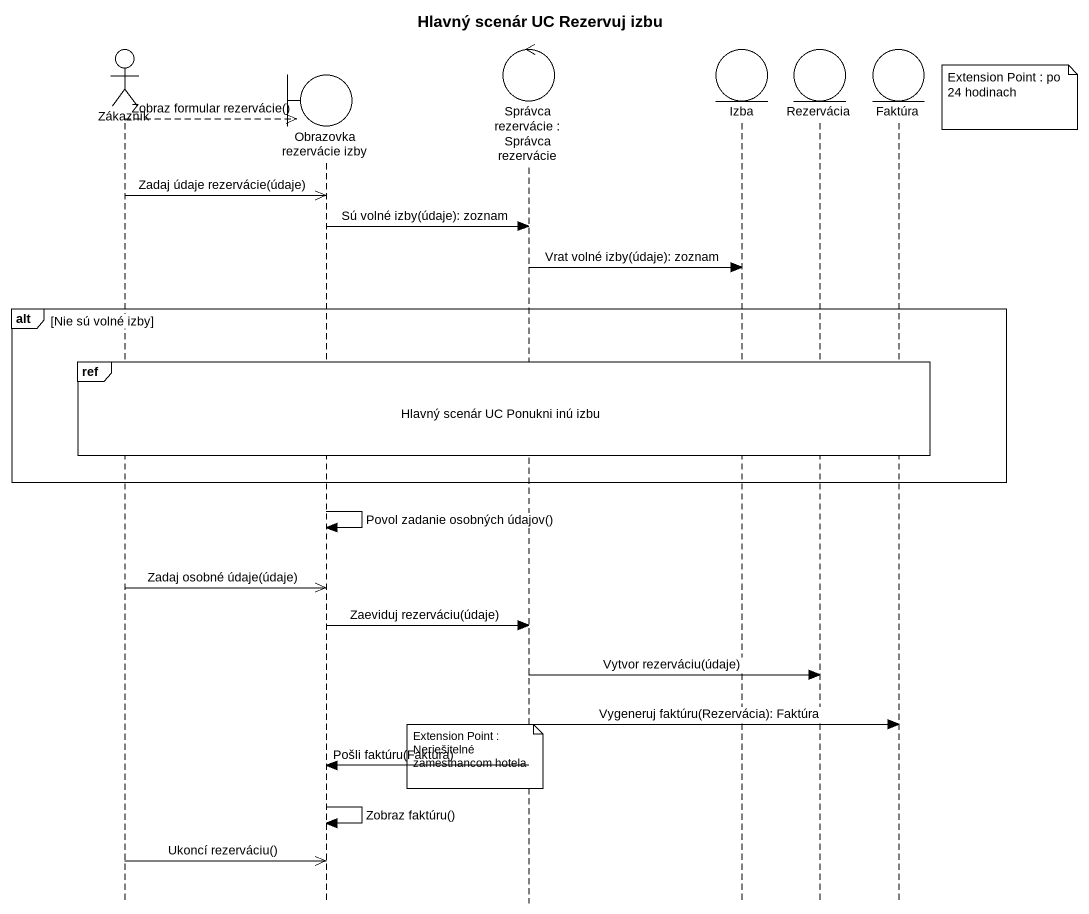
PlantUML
@startuml
title Hlavný scenár UC Rezervuj izbu
hide footbox
actor Zákazník
boundary "Obrazovka rezervácie izby" as Obrazovka_rezervácie_izby
control "Správca rezervácie : Správca rezervácie" as Správca_rezervácie
entity Izba
entity Rezervácia
entity Faktúra

note right of Faktúra : Extension Point : po 24 hodinach
Zákazník -->> Obrazovka_rezervácie_izby ** : Zobraz formular rezervácie()
Zákazník ->> Obrazovka_rezervácie_izby : Zadaj údaje rezervácie(údaje)
Obrazovka_rezervácie_izby -> Správca_rezervácie : Sú volné izby(údaje): zoznam
Správca_rezervácie -> Izba : Vrat volné izby(údaje): zoznam
alt Nie sú volné izby
  ref over Zákazník, Obrazovka_rezervácie_izby, Správca_rezervácie, Izba, Rezervácia, Faktúra : Hlavný scenár UC Ponukni inú izbu
end
Obrazovka_rezervácie_izby -> Obrazovka_rezervácie_izby : Povol zadanie osobných údajov()
Zákazník ->> Obrazovka_rezervácie_izby : Zadaj osobné údaje(údaje)
Obrazovka_rezervácie_izby -> Správca_rezervácie : Zaeviduj rezerváciu(údaje)
Správca_rezervácie -> Rezervácia : Vytvor rezerváciu(údaje)
Správca_rezervácie -> Faktúra : Vygeneruj faktúru(Rezervácia): Faktúra
note over Správca_rezervácie : Extension Point : Neriešitelné zamestnancom hotela
Správca_rezervácie -> Obrazovka_rezervácie_izby : Pošli faktúru(Faktúra)
Obrazovka_rezervácie_izby -> Obrazovka_rezervácie_izby : Zobraz faktúru()
Zákazník ->> Obrazovka_rezervácie_izby : Ukoncí rezerváciu()
@enduml
